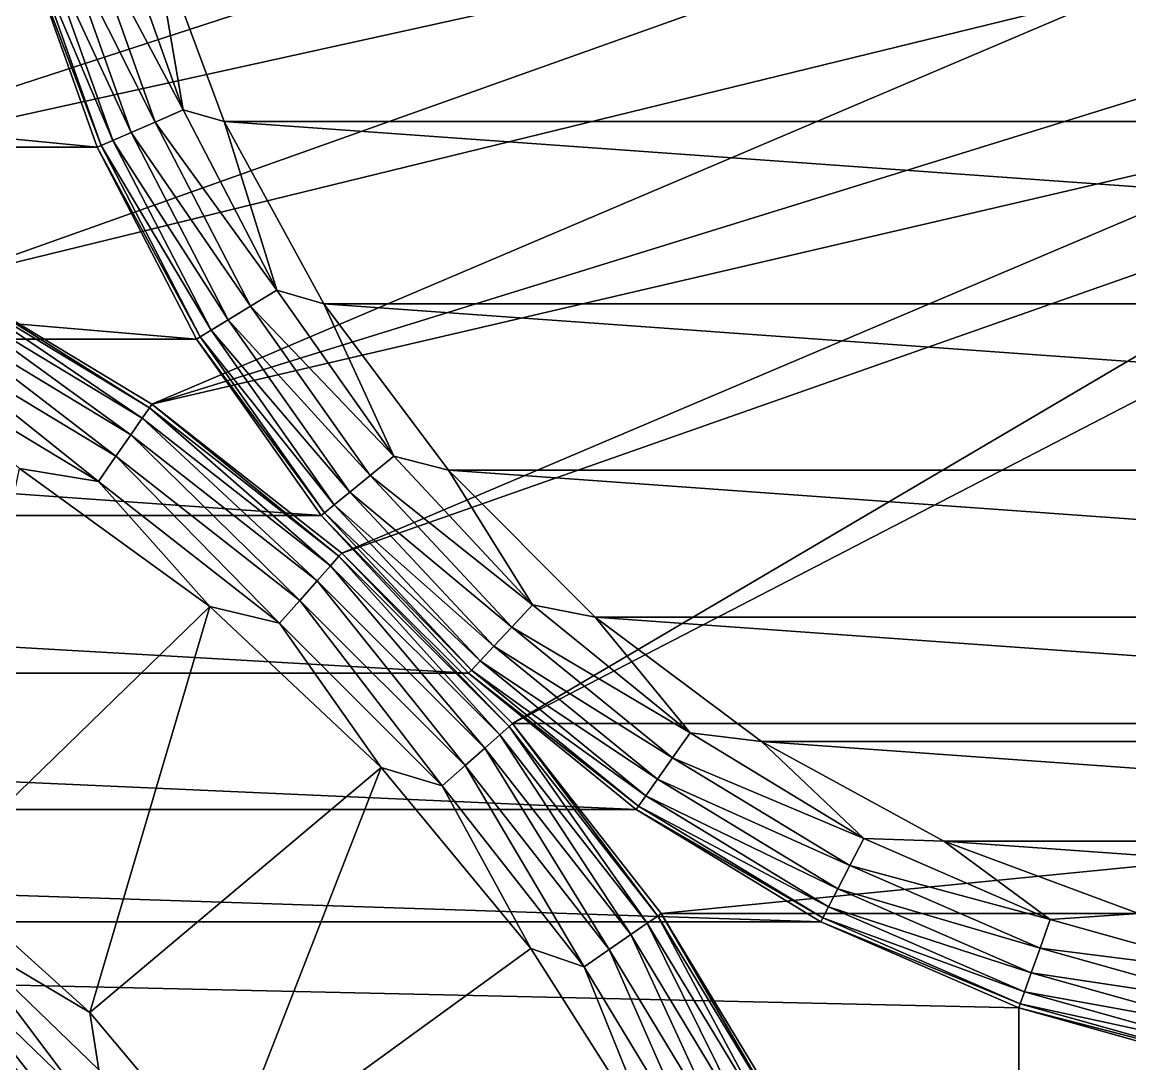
# Model space of a CAD drawing. Extents: x 464 to 15145, y 328 to 7622.
# Drawn here: x 8538 to 9346, y 4694 to 5453 of the extents above; entities that cross this region are included whole.
import ezdxf

# ---------------------------------------------------------------- set-up
doc = ezdxf.new("R2010")
doc.units = 0
doc.layers.get('0').update_dxf_attribs({"linetype": 'CONTINUOUS'})

msp = doc.modelspace()

# ---------------------------------------------------------------- linework, layer by layer
at = {"color": 7}
for points in [[(9225.26, 6011.56, -3744.11), (7804.57, 5432.66, -3744.11), (6383.87, 6011.56, -3744.11), (9225.26, 6011.56, -3744.11)], [(9195.14, 5918.85, -3744.11), (7804.57, 5432.66, -3744.11), (9225.26, 6011.56, -3744.11), (9195.14, 5918.85, -3744.11)], [(9195.14, 5918.85, -3744.11), (7980.24, 5422.03, -3744.11), (7804.57, 5432.66, -3744.11), (9195.14, 5918.85, -3744.11)], [(9184.95, 5821.91, -3744.11), (7980.24, 5422.03, -3744.11), (9195.14, 5918.85, -3744.11), (9184.95, 5821.91, -3744.11)], [(9195.14, 5724.96, -3744.11), (7980.24, 5422.03, -3744.11), (9184.95, 5821.91, -3744.11), (9195.14, 5724.96, -3744.11)], [(9195.14, 5724.96, -3744.11), (8153.35, 5390.31, -3744.11), (7980.24, 5422.03, -3744.11), (9195.14, 5724.96, -3744.11)], [(9225.26, 5632.25, -3744.11), (8153.35, 5390.31, -3744.11), (9195.14, 5724.96, -3744.11), (9225.26, 5632.25, -3744.11)], [(9225.26, 5632.25, -3744.11), (8321.37, 5337.95, -3744.11), (8153.35, 5390.31, -3744.11), (9225.26, 5632.25, -3744.11)], [(9274, 5547.83, -3744.11), (8321.37, 5337.95, -3744.11), (9225.26, 5632.25, -3744.11), (9274, 5547.83, -3744.11)], [(9274, 5547.83, -3744.11), (8481.86, 5265.72, -3744.11), (8321.37, 5337.95, -3744.11), (9274, 5547.83, -3744.11)], [(9339.23, 5475.39, -3744.11), (8481.86, 5265.72, -3744.11), (9274, 5547.83, -3744.11), (9339.23, 5475.39, -3744.11)], [(8655.39, 5389.35, -5213.68), (8605.76, 5528.98, -5213.68), (8584.32, 5522.97, -5204.45), (8655.39, 5389.35, -5213.68)], [(8655.39, 5389.35, -5213.68), (8632.41, 5522.76, -5216.83), (8605.76, 5528.98, -5213.68), (8655.39, 5389.35, -5213.68)], [(8565.91, 5517.81, -5189.78), (8551.78, 5513.86, -5170.66), (8617.42, 5372.86, -5189.78), (8565.91, 5517.81, -5189.78)], [(8584.32, 5522.97, -5204.45), (8565.91, 5517.81, -5189.78), (8634.96, 5380.48, -5204.45), (8584.32, 5522.97, -5204.45)], [(8634.96, 5380.48, -5204.45), (8565.91, 5517.81, -5189.78), (8617.42, 5372.86, -5189.78), (8634.96, 5380.48, -5204.45)], [(8655.39, 5389.35, -5213.68), (8584.32, 5522.97, -5204.45), (8634.96, 5380.48, -5204.45), (8655.39, 5389.35, -5213.68)], [(8655.39, 5389.35, -5213.68), (8685.36, 5380.81, -5216.83), (8632.41, 5522.76, -5216.83), (8655.39, 5389.35, -5213.68)], [(10670.05, 5522.76, -5216.83), (8632.41, 5522.76, -5216.83), (10617.11, 5380.81, -5216.83), (10670.05, 5522.76, -5216.83)], [(10617.11, 5380.81, -5216.83), (8632.41, 5522.76, -5216.83), (8685.36, 5380.81, -5216.83), (10617.11, 5380.81, -5216.83)], [(7016.52, 5362.09, -4431.99), (8592.62, 5362.09, -4431.99), (7069.27, 5510.52, -4431.99), (7016.52, 5362.09, -4431.99)], [(7069.27, 5510.52, -4431.99), (8592.62, 5362.09, -4431.99), (8539.87, 5510.52, -4431.99), (7069.27, 5510.52, -4431.99)], [(8539.87, 5510.52, -5124.49), (8595.5, 5363.34, -5148.39), (8542.9, 5511.37, -5148.39), (8539.87, 5510.52, -5124.49)], [(8592.62, 5362.09, -5124.49), (8595.5, 5363.34, -5148.39), (8539.87, 5510.52, -5124.49), (8592.62, 5362.09, -5124.49)], [(8592.62, 5362.09, -4431.99), (8592.62, 5362.09, -5124.49), (8539.87, 5510.52, -4431.99), (8592.62, 5362.09, -4431.99)], [(8539.87, 5510.52, -4431.99), (8592.62, 5362.09, -5124.49), (8539.87, 5510.52, -5124.49), (8539.87, 5510.52, -4431.99)], [(8551.78, 5513.86, -5170.66), (8542.9, 5511.37, -5148.39), (8603.96, 5367.02, -5170.66), (8551.78, 5513.86, -5170.66)], [(8603.96, 5367.02, -5170.66), (8542.9, 5511.37, -5148.39), (8595.5, 5363.34, -5148.39), (8603.96, 5367.02, -5170.66)], [(8617.42, 5372.86, -5189.78), (8551.78, 5513.86, -5170.66), (8603.96, 5367.02, -5170.66), (8617.42, 5372.86, -5189.78)], [(9339.23, 5475.39, -3744.11), (8632.47, 5174.67, -3744.11), (8481.86, 5265.72, -3744.11), (9339.23, 5475.39, -3744.11)], [(9418.09, 5418.1, -3744.11), (8632.47, 5174.67, -3744.11), (9339.23, 5475.39, -3744.11), (9418.09, 5418.1, -3744.11)], [(9339.23, 5475.39, -3744.11), (9339.23, 5475.39, -4528.94), (9418.09, 5418.1, -4528.94), (9339.23, 5475.39, -3744.11)], [(9339.23, 5475.39, -3744.11), (9418.09, 5418.1, -4528.94), (9418.09, 5418.1, -3744.11), (9339.23, 5475.39, -3744.11)], [(9339.23, 5475.39, -4528.94), (9963.24, 5475.39, -4528.94), (9418.09, 5418.1, -4528.94), (9339.23, 5475.39, -4528.94)], [(9507.14, 5378.45, -3744.11), (8632.47, 5174.67, -3744.11), (9418.09, 5418.1, -3744.11), (9507.14, 5378.45, -3744.11)], [(8723.56, 5257.78, -5213.68), (8655.39, 5389.35, -5213.68), (8634.96, 5380.48, -5204.45), (8723.56, 5257.78, -5213.68)], [(8723.56, 5257.78, -5213.68), (8685.36, 5380.81, -5216.83), (8655.39, 5389.35, -5213.68), (8723.56, 5257.78, -5213.68)], [(8634.96, 5380.48, -5204.45), (8617.42, 5372.86, -5189.78), (8704.54, 5246.21, -5204.45), (8634.96, 5380.48, -5204.45)], [(8723.56, 5257.78, -5213.68), (8634.96, 5380.48, -5204.45), (8704.54, 5246.21, -5204.45), (8723.56, 5257.78, -5213.68)], [(8723.56, 5257.78, -5213.68), (8757.96, 5247.84, -5216.83), (8685.36, 5380.81, -5216.83), (8723.56, 5257.78, -5213.68)], [(10617.11, 5380.81, -5216.83), (8685.36, 5380.81, -5216.83), (10544.5, 5247.84, -5216.83), (10617.11, 5380.81, -5216.83)], [(10544.5, 5247.84, -5216.83), (8685.36, 5380.81, -5216.83), (8757.96, 5247.84, -5216.83), (10544.5, 5247.84, -5216.83)], [(8617.42, 5372.86, -5189.78), (8603.96, 5367.02, -5170.66), (8688.2, 5236.27, -5189.78), (8617.42, 5372.86, -5189.78)], [(8704.54, 5246.21, -5204.45), (8617.42, 5372.86, -5189.78), (8688.2, 5236.27, -5189.78), (8704.54, 5246.21, -5204.45)], [(9507.14, 5378.45, -3744.11), (8771.01, 5066.13, -3744.11), (8632.47, 5174.67, -3744.11), (9507.14, 5378.45, -3744.11)], [(9602.49, 5358.18, -3744.11), (8771.01, 5066.13, -3744.11), (9507.14, 5378.45, -3744.11), (9602.49, 5358.18, -3744.11)], [(8592.62, 5362.09, -5124.49), (8667.78, 5223.86, -5148.39), (8595.5, 5363.34, -5148.39), (8592.62, 5362.09, -5124.49)], [(8603.96, 5367.02, -5170.66), (8595.5, 5363.34, -5148.39), (8675.66, 5228.65, -5170.66), (8603.96, 5367.02, -5170.66)], [(8675.66, 5228.65, -5170.66), (8595.5, 5363.34, -5148.39), (8667.78, 5223.86, -5148.39), (8675.66, 5228.65, -5170.66)], [(8688.2, 5236.27, -5189.78), (8603.96, 5367.02, -5170.66), (8675.66, 5228.65, -5170.66), (8688.2, 5236.27, -5189.78)], [(6944.04, 5222.22, -4431.99), (8665.09, 5222.22, -4431.99), (7016.52, 5362.09, -4431.99), (6944.04, 5222.22, -4431.99)], [(7016.52, 5362.09, -4431.99), (8665.09, 5222.22, -4431.99), (8592.62, 5362.09, -4431.99), (7016.52, 5362.09, -4431.99)], [(8665.09, 5222.22, -5124.49), (8667.78, 5223.86, -5148.39), (8592.62, 5362.09, -5124.49), (8665.09, 5222.22, -5124.49)], [(8665.09, 5222.22, -4431.99), (8665.09, 5222.22, -5124.49), (8592.62, 5362.09, -4431.99), (8665.09, 5222.22, -4431.99)], [(8592.62, 5362.09, -4431.99), (8665.09, 5222.22, -5124.49), (8592.62, 5362.09, -5124.49), (8592.62, 5362.09, -4431.99)], [(9602.49, 5358.18, -3744.11), (8895.46, 4941.69, -3744.11), (8771.01, 5066.13, -3744.11), (9602.49, 5358.18, -3744.11)], [(10407.01, 4941.69, -3744.11), (8895.46, 4941.69, -3744.11), (9699.97, 5358.18, -3744.11), (10407.01, 4941.69, -3744.11)], [(9699.97, 5358.18, -3744.11), (8895.46, 4941.69, -3744.11), (9602.49, 5358.18, -3744.11), (9699.97, 5358.18, -3744.11)], [(8625.44, 5164.49, -50.78), (8476.11, 5254.77, -50.78), (8480.4, 5262.93, -73.05), (8625.44, 5164.49, -50.78)], [(8481.86, 5265.72, -96.95), (8630.68, 5172.08, -73.05), (8480.4, 5262.93, -73.05), (8481.86, 5265.72, -96.95)], [(8630.68, 5172.08, -73.05), (8625.44, 5164.49, -50.78), (8480.4, 5262.93, -73.05), (8630.68, 5172.08, -73.05)], [(8632.47, 5174.67, -96.95), (8630.68, 5172.08, -73.05), (8481.86, 5265.72, -96.95), (8632.47, 5174.67, -96.95)], [(8632.47, 5174.67, -3744.11), (8632.47, 5174.67, -96.95), (8481.86, 5265.72, -3744.11), (8632.47, 5174.67, -3744.11)], [(8481.86, 5265.72, -3744.11), (8632.47, 5174.67, -96.95), (8481.86, 5265.72, -96.95), (8481.86, 5265.72, -3744.11)], [(8617.11, 5152.41, -31.66), (8469.29, 5241.77, -31.66), (8476.11, 5254.77, -50.78), (8617.11, 5152.41, -31.66)], [(8625.44, 5164.49, -50.78), (8617.11, 5152.41, -31.66), (8476.11, 5254.77, -50.78), (8625.44, 5164.49, -50.78)], [(8809.02, 5136.72, -5213.68), (8723.56, 5257.78, -5213.68), (8704.54, 5246.21, -5204.45), (8809.02, 5136.72, -5213.68)], [(8809.02, 5136.72, -5213.68), (8757.96, 5247.84, -5216.83), (8723.56, 5257.78, -5213.68), (8809.02, 5136.72, -5213.68)], [(8704.54, 5246.21, -5204.45), (8688.2, 5236.27, -5189.78), (8791.75, 5122.66, -5204.45), (8704.54, 5246.21, -5204.45)], [(8809.02, 5136.72, -5213.68), (8704.54, 5246.21, -5204.45), (8791.75, 5122.66, -5204.45), (8809.02, 5136.72, -5213.68)], [(8809.02, 5136.72, -5213.68), (8848.75, 5126.56, -5216.83), (8757.96, 5247.84, -5216.83), (8809.02, 5136.72, -5213.68)], [(10544.5, 5247.84, -5216.83), (8757.96, 5247.84, -5216.83), (10453.71, 5126.56, -5216.83), (10544.5, 5247.84, -5216.83)], [(10453.71, 5126.56, -5216.83), (8757.96, 5247.84, -5216.83), (8848.75, 5126.56, -5216.83), (10453.71, 5126.56, -5216.83)], [(8606.25, 5136.68, -16.99), (8460.41, 5224.84, -16.99), (8469.29, 5241.77, -31.66), (8606.25, 5136.68, -16.99)], [(8617.11, 5152.41, -31.66), (8606.25, 5136.68, -16.99), (8469.29, 5241.77, -31.66), (8617.11, 5152.41, -31.66)], [(8688.2, 5236.27, -5189.78), (8675.66, 5228.65, -5170.66), (8776.91, 5110.6, -5189.78), (8688.2, 5236.27, -5189.78)], [(8791.75, 5122.66, -5204.45), (8688.2, 5236.27, -5189.78), (8776.91, 5110.6, -5189.78), (8791.75, 5122.66, -5204.45)], [(8675.66, 5228.65, -5170.66), (8667.78, 5223.86, -5148.39), (8765.53, 5101.34, -5170.66), (8675.66, 5228.65, -5170.66)], [(8776.91, 5110.6, -5189.78), (8675.66, 5228.65, -5170.66), (8765.53, 5101.34, -5170.66), (8776.91, 5110.6, -5189.78)], [(6853.2, 5093.53, -4431.99), (8755.93, 5093.53, -4431.99), (6944.04, 5222.22, -4431.99), (6853.2, 5093.53, -4431.99)], [(6944.04, 5222.22, -4431.99), (8755.93, 5093.53, -4431.99), (8665.09, 5222.22, -4431.99), (6944.04, 5222.22, -4431.99)], [(8593.6, 5118.35, -7.76), (8450.06, 5205.12, -7.76), (8460.41, 5224.84, -16.99), (8593.6, 5118.35, -7.76)], [(8606.25, 5136.68, -16.99), (8593.6, 5118.35, -7.76), (8460.41, 5224.84, -16.99), (8606.25, 5136.68, -16.99)], [(8665.09, 5222.22, -5124.49), (8758.37, 5095.51, -5148.39), (8667.78, 5223.86, -5148.39), (8665.09, 5222.22, -5124.49)], [(8755.93, 5093.53, -5124.49), (8758.37, 5095.51, -5148.39), (8665.09, 5222.22, -5124.49), (8755.93, 5093.53, -5124.49)], [(8755.93, 5093.53, -4431.99), (8755.93, 5093.53, -5124.49), (8665.09, 5222.22, -4431.99), (8755.93, 5093.53, -4431.99)], [(8665.09, 5222.22, -4431.99), (8755.93, 5093.53, -5124.49), (8665.09, 5222.22, -5124.49), (8665.09, 5222.22, -4431.99)], [(8765.53, 5101.34, -5170.66), (8667.78, 5223.86, -5148.39), (8758.37, 5095.51, -5148.39), (8765.53, 5101.34, -5170.66)], [(8593.6, 5118.35, -7.76), (8536.01, 5127.82, -4.62), (8450.06, 5205.12, -7.76), (8593.6, 5118.35, -7.76)], [(8762.81, 5056.87, -50.78), (8625.44, 5164.49, -50.78), (8630.68, 5172.08, -73.05), (8762.81, 5056.87, -50.78)], [(8632.47, 5174.67, -96.95), (8768.92, 5063.78, -73.05), (8630.68, 5172.08, -73.05), (8632.47, 5174.67, -96.95)], [(8768.92, 5063.78, -73.05), (8762.81, 5056.87, -50.78), (8630.68, 5172.08, -73.05), (8768.92, 5063.78, -73.05)], [(8771.01, 5066.13, -96.95), (8768.92, 5063.78, -73.05), (8632.47, 5174.67, -96.95), (8771.01, 5066.13, -96.95)], [(8771.01, 5066.13, -3744.11), (8771.01, 5066.13, -96.95), (8632.47, 5174.67, -3744.11), (8771.01, 5066.13, -3744.11)], [(8632.47, 5174.67, -3744.11), (8771.01, 5066.13, -96.95), (8632.47, 5174.67, -96.95), (8632.47, 5174.67, -3744.11)], [(8753.08, 5045.89, -31.66), (8617.11, 5152.41, -31.66), (8625.44, 5164.49, -50.78), (8753.08, 5045.89, -31.66)], [(8762.81, 5056.87, -50.78), (8753.08, 5045.89, -31.66), (8625.44, 5164.49, -50.78), (8762.81, 5056.87, -50.78)], [(8740.4, 5031.58, -16.99), (8606.25, 5136.68, -16.99), (8617.11, 5152.41, -31.66), (8740.4, 5031.58, -16.99)], [(8753.08, 5045.89, -31.66), (8740.4, 5031.58, -16.99), (8617.11, 5152.41, -31.66), (8753.08, 5045.89, -31.66)], [(8725.63, 5014.91, -7.76), (8593.6, 5118.35, -7.76), (8606.25, 5136.68, -16.99), (8725.63, 5014.91, -7.76)], [(8740.4, 5031.58, -16.99), (8725.63, 5014.91, -7.76), (8606.25, 5136.68, -16.99), (8740.4, 5031.58, -16.99)], [(8910.16, 5028.42, -5213.68), (8809.02, 5136.72, -5213.68), (8791.75, 5122.66, -5204.45), (8910.16, 5028.42, -5213.68)], [(8910.16, 5028.42, -5213.68), (8848.75, 5126.56, -5216.83), (8809.02, 5136.72, -5213.68), (8910.16, 5028.42, -5213.68)], [(8474.46, 4832.66, -4.62), (8536.01, 5127.82, -4.62), (8674.7, 5027.06, -4.62), (8474.46, 4832.66, -4.62)], [(8674.7, 5027.06, -4.62), (8536.01, 5127.82, -4.62), (8593.6, 5118.35, -7.76), (8674.7, 5027.06, -4.62)], [(8791.75, 5122.66, -5204.45), (8776.91, 5110.6, -5189.78), (8894.96, 5012.14, -5204.45), (8791.75, 5122.66, -5204.45)], [(8910.16, 5028.42, -5213.68), (8791.75, 5122.66, -5204.45), (8894.96, 5012.14, -5204.45), (8910.16, 5028.42, -5213.68)], [(8910.16, 5028.42, -5213.68), (8955.88, 5019.43, -5216.83), (8848.75, 5126.56, -5216.83), (8910.16, 5028.42, -5213.68)], [(10453.71, 5126.56, -5216.83), (8848.75, 5126.56, -5216.83), (10346.58, 5019.43, -5216.83), (10453.71, 5126.56, -5216.83)], [(10346.58, 5019.43, -5216.83), (8848.75, 5126.56, -5216.83), (8955.88, 5019.43, -5216.83), (10346.58, 5019.43, -5216.83)], [(8725.63, 5014.91, -7.76), (8674.7, 5027.06, -4.62), (8593.6, 5118.35, -7.76), (8725.63, 5014.91, -7.76)], [(8776.91, 5110.6, -5189.78), (8765.53, 5101.34, -5170.66), (8881.91, 4998.17, -5189.78), (8776.91, 5110.6, -5189.78)], [(8894.96, 5012.14, -5204.45), (8776.91, 5110.6, -5189.78), (8881.91, 4998.17, -5189.78), (8894.96, 5012.14, -5204.45)], [(8765.53, 5101.34, -5170.66), (8758.37, 5095.51, -5148.39), (8871.9, 4987.44, -5170.66), (8765.53, 5101.34, -5170.66)], [(8881.91, 4998.17, -5189.78), (8765.53, 5101.34, -5170.66), (8871.9, 4987.44, -5170.66), (8881.91, 4998.17, -5189.78)], [(6745.68, 4978.4, -4431.99), (8863.45, 4978.4, -4431.99), (6853.2, 5093.53, -4431.99), (6745.68, 4978.4, -4431.99)], [(6853.2, 5093.53, -4431.99), (8863.45, 4978.4, -4431.99), (8755.93, 5093.53, -4431.99), (6853.2, 5093.53, -4431.99)], [(8755.93, 5093.53, -5124.49), (8865.6, 4980.7, -5148.39), (8758.37, 5095.51, -5148.39), (8755.93, 5093.53, -5124.49)], [(8863.45, 4978.4, -5124.49), (8865.6, 4980.7, -5148.39), (8755.93, 5093.53, -5124.49), (8863.45, 4978.4, -5124.49)], [(8863.45, 4978.4, -4431.99), (8863.45, 4978.4, -5124.49), (8755.93, 5093.53, -4431.99), (8863.45, 4978.4, -4431.99)], [(8755.93, 5093.53, -4431.99), (8863.45, 4978.4, -5124.49), (8755.93, 5093.53, -5124.49), (8755.93, 5093.53, -4431.99)], [(8871.9, 4987.44, -5170.66), (8758.37, 5095.51, -5148.39), (8865.6, 4980.7, -5148.39), (8871.9, 4987.44, -5170.66)], [(8771.01, 5066.13, -96.95), (8893.1, 4939.6, -73.05), (8768.92, 5063.78, -73.05), (8771.01, 5066.13, -96.95)], [(8895.46, 4941.69, -96.95), (8893.1, 4939.6, -73.05), (8771.01, 5066.13, -96.95), (8895.46, 4941.69, -96.95)], [(8895.46, 4941.69, -3744.11), (8895.46, 4941.69, -96.95), (8771.01, 5066.13, -3744.11), (8895.46, 4941.69, -3744.11)], [(8771.01, 5066.13, -3744.11), (8895.46, 4941.69, -96.95), (8771.01, 5066.13, -96.95), (8771.01, 5066.13, -3744.11)], [(8875.21, 4923.75, -31.66), (8753.08, 5045.89, -31.66), (8762.81, 5056.87, -50.78), (8875.21, 4923.75, -31.66)], [(8886.2, 4933.48, -50.78), (8762.81, 5056.87, -50.78), (8768.92, 5063.78, -73.05), (8886.2, 4933.48, -50.78)], [(8886.2, 4933.48, -50.78), (8875.21, 4923.75, -31.66), (8762.81, 5056.87, -50.78), (8886.2, 4933.48, -50.78)], [(8893.1, 4939.6, -73.05), (8886.2, 4933.48, -50.78), (8768.92, 5063.78, -73.05), (8893.1, 4939.6, -73.05)], [(8860.9, 4911.07, -16.99), (8740.4, 5031.58, -16.99), (8753.08, 5045.89, -31.66), (8860.9, 4911.07, -16.99)], [(8875.21, 4923.75, -31.66), (8860.9, 4911.07, -16.99), (8753.08, 5045.89, -31.66), (8875.21, 4923.75, -31.66)], [(8474.46, 4832.66, -4.62), (8674.7, 5027.06, -4.62), (8587.27, 4731.09, -4.62), (8474.46, 4832.66, -4.62)], [(8587.27, 4731.09, -4.62), (8674.7, 5027.06, -4.62), (8799.67, 4909.7, -4.62), (8587.27, 4731.09, -4.62)], [(8799.67, 4909.7, -4.62), (8674.7, 5027.06, -4.62), (8725.63, 5014.91, -7.76), (8799.67, 4909.7, -4.62)], [(8844.23, 4896.31, -7.76), (8725.63, 5014.91, -7.76), (8740.4, 5031.58, -16.99), (8844.23, 4896.31, -7.76)], [(8860.9, 4911.07, -16.99), (8844.23, 4896.31, -7.76), (8740.4, 5031.58, -16.99), (8860.9, 4911.07, -16.99)], [(9025.11, 4934.9, -5213.68), (8910.16, 5028.42, -5213.68), (8894.96, 5012.14, -5204.45), (9025.11, 4934.9, -5213.68)], [(9025.11, 4934.9, -5213.68), (8955.88, 5019.43, -5216.83), (8910.16, 5028.42, -5213.68), (9025.11, 4934.9, -5213.68)], [(9025.11, 4934.9, -5213.68), (9077.16, 4928.64, -5216.83), (8955.88, 5019.43, -5216.83), (9025.11, 4934.9, -5213.68)], [(10346.58, 5019.43, -5216.83), (8955.88, 5019.43, -5216.83), (10225.3, 4928.64, -5216.83), (10346.58, 5019.43, -5216.83)], [(10225.3, 4928.64, -5216.83), (8955.88, 5019.43, -5216.83), (9077.16, 4928.64, -5216.83), (10225.3, 4928.64, -5216.83)], [(8844.23, 4896.31, -7.76), (8799.67, 4909.7, -4.62), (8725.63, 5014.91, -7.76), (8844.23, 4896.31, -7.76)], [(8894.96, 5012.14, -5204.45), (8881.91, 4998.17, -5189.78), (9012.27, 4916.71, -5204.45), (8894.96, 5012.14, -5204.45)], [(9025.11, 4934.9, -5213.68), (8894.96, 5012.14, -5204.45), (9012.27, 4916.71, -5204.45), (9025.11, 4934.9, -5213.68)], [(8881.91, 4998.17, -5189.78), (8871.9, 4987.44, -5170.66), (9001.24, 4901.08, -5189.78), (8881.91, 4998.17, -5189.78)], [(9012.27, 4916.71, -5204.45), (8881.91, 4998.17, -5189.78), (9001.24, 4901.08, -5189.78), (9012.27, 4916.71, -5204.45)], [(8871.9, 4987.44, -5170.66), (8865.6, 4980.7, -5148.39), (8992.78, 4889.1, -5170.66), (8871.9, 4987.44, -5170.66)], [(9001.24, 4901.08, -5189.78), (8871.9, 4987.44, -5170.66), (8992.78, 4889.1, -5170.66), (9001.24, 4901.08, -5189.78)], [(6623.49, 4878.99, -4431.99), (8985.65, 4878.99, -4431.99), (6745.68, 4978.4, -4431.99), (6623.49, 4878.99, -4431.99)], [(6745.68, 4978.4, -4431.99), (8985.65, 4878.99, -4431.99), (8863.45, 4978.4, -4431.99), (6745.68, 4978.4, -4431.99)], [(8863.45, 4978.4, -5124.49), (8987.46, 4881.56, -5148.39), (8865.6, 4980.7, -5148.39), (8863.45, 4978.4, -5124.49)], [(8985.65, 4878.99, -5124.49), (8987.46, 4881.56, -5148.39), (8863.45, 4978.4, -5124.49), (8985.65, 4878.99, -5124.49)], [(8985.65, 4878.99, -4431.99), (8985.65, 4878.99, -5124.49), (8863.45, 4978.4, -4431.99), (8985.65, 4878.99, -4431.99)], [(8863.45, 4978.4, -4431.99), (8985.65, 4878.99, -5124.49), (8863.45, 4978.4, -5124.49), (8863.45, 4978.4, -4431.99)], [(8992.78, 4889.1, -5170.66), (8865.6, 4980.7, -5148.39), (8987.46, 4881.56, -5148.39), (8992.78, 4889.1, -5170.66)], [(8993.81, 4796.12, -50.78), (8886.2, 4933.48, -50.78), (8893.1, 4939.6, -73.05), (8993.81, 4796.12, -50.78)], [(8895.46, 4941.69, -96.95), (9001.4, 4801.36, -73.05), (8893.1, 4939.6, -73.05), (8895.46, 4941.69, -96.95)], [(9001.4, 4801.36, -73.05), (8993.81, 4796.12, -50.78), (8893.1, 4939.6, -73.05), (9001.4, 4801.36, -73.05)], [(9003.99, 4803.15, -96.95), (9001.4, 4801.36, -73.05), (8895.46, 4941.69, -96.95), (9003.99, 4803.15, -96.95)], [(9003.99, 4803.15, -3744.11), (9003.99, 4803.15, -96.95), (8895.46, 4941.69, -3744.11), (9003.99, 4803.15, -3744.11)], [(8895.46, 4941.69, -3744.11), (9003.99, 4803.15, -96.95), (8895.46, 4941.69, -96.95), (8895.46, 4941.69, -3744.11)], [(10407.01, 4941.69, -3744.11), (9003.99, 4803.15, -3744.11), (8895.46, 4941.69, -3744.11), (10407.01, 4941.69, -3744.11)], [(10298.47, 4803.15, -3744.11), (9003.99, 4803.15, -3744.11), (10407.01, 4941.69, -3744.11), (10298.47, 4803.15, -3744.11)], [(8981.74, 4787.79, -31.66), (8875.21, 4923.75, -31.66), (8886.2, 4933.48, -50.78), (8981.74, 4787.79, -31.66)], [(8993.81, 4796.12, -50.78), (8981.74, 4787.79, -31.66), (8886.2, 4933.48, -50.78), (8993.81, 4796.12, -50.78)], [(9151.72, 4857.91, -5213.68), (9025.11, 4934.9, -5213.68), (9012.27, 4916.71, -5204.45), (9151.72, 4857.91, -5213.68)], [(9151.72, 4857.91, -5213.68), (9077.16, 4928.64, -5216.83), (9025.11, 4934.9, -5213.68), (9151.72, 4857.91, -5213.68)], [(9151.72, 4857.91, -5213.68), (9210.13, 4856.03, -5216.83), (9077.16, 4928.64, -5216.83), (9151.72, 4857.91, -5213.68)], [(10225.3, 4928.64, -5216.83), (9077.16, 4928.64, -5216.83), (10092.33, 4856.03, -5216.83), (10225.3, 4928.64, -5216.83)], [(10092.33, 4856.03, -5216.83), (9077.16, 4928.64, -5216.83), (9210.13, 4856.03, -5216.83), (10092.33, 4856.03, -5216.83)], [(8966, 4776.92, -16.99), (8860.9, 4911.07, -16.99), (8875.21, 4923.75, -31.66), (8966, 4776.92, -16.99)], [(8981.74, 4787.79, -31.66), (8966, 4776.92, -16.99), (8875.21, 4923.75, -31.66), (8981.74, 4787.79, -31.66)], [(8947.67, 4764.27, -7.76), (8844.23, 4896.31, -7.76), (8860.9, 4911.07, -16.99), (8947.67, 4764.27, -7.76)], [(8966, 4776.92, -16.99), (8947.67, 4764.27, -7.76), (8860.9, 4911.07, -16.99), (8966, 4776.92, -16.99)], [(9012.27, 4916.71, -5204.45), (9001.24, 4901.08, -5189.78), (9141.48, 4838.13, -5204.45), (9012.27, 4916.71, -5204.45)], [(9151.72, 4857.91, -5213.68), (9012.27, 4916.71, -5204.45), (9141.48, 4838.13, -5204.45), (9151.72, 4857.91, -5213.68)], [(8587.27, 4731.09, -4.62), (8799.67, 4909.7, -4.62), (8684.84, 4614.8, -4.62), (8587.27, 4731.09, -4.62)], [(8684.84, 4614.8, -4.62), (8799.67, 4909.7, -4.62), (8908.94, 4777.62, -4.62), (8684.84, 4614.8, -4.62)], [(8908.94, 4777.62, -4.62), (8799.67, 4909.7, -4.62), (8844.23, 4896.31, -7.76), (8908.94, 4777.62, -4.62)], [(8947.67, 4764.27, -7.76), (8908.94, 4777.62, -4.62), (8844.23, 4896.31, -7.76), (8947.67, 4764.27, -7.76)], [(9001.24, 4901.08, -5189.78), (8992.78, 4889.1, -5170.66), (9132.68, 4821.15, -5189.78), (9001.24, 4901.08, -5189.78)], [(9141.48, 4838.13, -5204.45), (9001.24, 4901.08, -5189.78), (9132.68, 4821.15, -5189.78), (9141.48, 4838.13, -5204.45)], [(8992.78, 4889.1, -5170.66), (8987.46, 4881.56, -5148.39), (9125.93, 4808.13, -5170.66), (8992.78, 4889.1, -5170.66)], [(9132.68, 4821.15, -5189.78), (8992.78, 4889.1, -5170.66), (9125.93, 4808.13, -5170.66), (9132.68, 4821.15, -5189.78)], [(6488.89, 4797.14, -4431.99), (9120.24, 4797.14, -4431.99), (6623.49, 4878.99, -4431.99), (6488.89, 4797.14, -4431.99)], [(6623.49, 4878.99, -4431.99), (9120.24, 4797.14, -4431.99), (8985.65, 4878.99, -4431.99), (6623.49, 4878.99, -4431.99)], [(8985.65, 4878.99, -5124.49), (9121.69, 4799.94, -5148.39), (8987.46, 4881.56, -5148.39), (8985.65, 4878.99, -5124.49)], [(9120.24, 4797.14, -5124.49), (9121.69, 4799.94, -5148.39), (8985.65, 4878.99, -5124.49), (9120.24, 4797.14, -5124.49)], [(9120.24, 4797.14, -4431.99), (9120.24, 4797.14, -5124.49), (8985.65, 4878.99, -4431.99), (9120.24, 4797.14, -4431.99)], [(8985.65, 4878.99, -4431.99), (9120.24, 4797.14, -5124.49), (8985.65, 4878.99, -5124.49), (8985.65, 4878.99, -4431.99)], [(9125.93, 4808.13, -5170.66), (8987.46, 4881.56, -5148.39), (9121.69, 4799.94, -5148.39), (9125.93, 4808.13, -5170.66)], [(9287.64, 4798.87, -5213.68), (9151.72, 4857.91, -5213.68), (9141.48, 4838.13, -5204.45), (9287.64, 4798.87, -5213.68)], [(9287.64, 4798.87, -5213.68), (9210.13, 4856.03, -5216.83), (9151.72, 4857.91, -5213.68), (9287.64, 4798.87, -5213.68)], [(9287.64, 4798.87, -5213.68), (9352.08, 4803.09, -5216.83), (9210.13, 4856.03, -5216.83), (9287.64, 4798.87, -5213.68)], [(10092.33, 4856.03, -5216.83), (9210.13, 4856.03, -5216.83), (9950.38, 4803.09, -5216.83), (10092.33, 4856.03, -5216.83)], [(9950.38, 4803.09, -5216.83), (9210.13, 4856.03, -5216.83), (9352.08, 4803.09, -5216.83), (9950.38, 4803.09, -5216.83)], [(8474.46, 4832.66, -4.62), (8587.27, 4731.09, -4.62), (8491.63, 4787.91, -7.76), (8474.46, 4832.66, -4.62)], [(9141.48, 4838.13, -5204.45), (9132.68, 4821.15, -5189.78), (9280.19, 4777.88, -5204.45), (9141.48, 4838.13, -5204.45)], [(9287.64, 4798.87, -5213.68), (9141.48, 4838.13, -5204.45), (9280.19, 4777.88, -5204.45), (9287.64, 4798.87, -5213.68)], [(9132.68, 4821.15, -5189.78), (9125.93, 4808.13, -5170.66), (9273.78, 4759.87, -5189.78), (9132.68, 4821.15, -5189.78)], [(9280.19, 4777.88, -5204.45), (9132.68, 4821.15, -5189.78), (9273.78, 4759.87, -5189.78), (9280.19, 4777.88, -5204.45)], [(9125.93, 4808.13, -5170.66), (9121.69, 4799.94, -5148.39), (9268.87, 4746.04, -5170.66), (9125.93, 4808.13, -5170.66)], [(9273.78, 4759.87, -5189.78), (9125.93, 4808.13, -5170.66), (9268.87, 4746.04, -5170.66), (9273.78, 4759.87, -5189.78)], [(9084.09, 4646.79, -50.78), (8993.81, 4796.12, -50.78), (9001.4, 4801.36, -73.05), (9084.09, 4646.79, -50.78)], [(9003.99, 4803.15, -96.95), (9092.26, 4651.08, -73.05), (9001.4, 4801.36, -73.05), (9003.99, 4803.15, -96.95)], [(9092.26, 4651.08, -73.05), (9084.09, 4646.79, -50.78), (9001.4, 4801.36, -73.05), (9092.26, 4651.08, -73.05)], [(9095.04, 4652.54, -96.95), (9092.26, 4651.08, -73.05), (9003.99, 4803.15, -96.95), (9095.04, 4652.54, -96.95)], [(9095.04, 4652.54, -3744.11), (9095.04, 4652.54, -96.95), (9003.99, 4803.15, -3744.11), (9095.04, 4652.54, -3744.11)], [(9003.99, 4803.15, -3744.11), (9095.04, 4652.54, -96.95), (9003.99, 4803.15, -96.95), (9003.99, 4803.15, -3744.11)], [(10298.47, 4803.15, -3744.11), (9095.04, 4652.54, -3744.11), (9003.99, 4803.15, -3744.11), (10298.47, 4803.15, -3744.11)], [(10207.42, 4652.54, -3744.11), (9095.04, 4652.54, -3744.11), (10298.47, 4803.15, -3744.11), (10207.42, 4652.54, -3744.11)], [(9120.24, 4797.14, -5124.49), (9265.78, 4737.35, -5148.39), (9121.69, 4799.94, -5148.39), (9120.24, 4797.14, -5124.49)], [(9268.87, 4746.04, -5170.66), (9121.69, 4799.94, -5148.39), (9265.78, 4737.35, -5148.39), (9268.87, 4746.04, -5170.66)], [(9430.33, 4758.89, -5213.68), (9287.64, 4798.87, -5213.68), (9280.19, 4777.88, -5204.45), (9430.33, 4758.89, -5213.68)], [(9430.33, 4758.89, -5213.68), (9352.08, 4803.09, -5216.83), (9287.64, 4798.87, -5213.68), (9430.33, 4758.89, -5213.68)], [(6344.41, 4734.38, -4431.99), (9264.73, 3216.1, -4431.99), (6488.89, 4797.14, -4431.99), (6344.41, 4734.38, -4431.99)], [(6488.89, 4797.14, -4431.99), (9264.73, 3216.1, -4431.99), (9264.73, 4734.38, -4431.99), (6488.89, 4797.14, -4431.99)], [(6488.89, 4797.14, -4431.99), (9264.73, 4734.38, -4431.99), (9120.24, 4797.14, -4431.99), (6488.89, 4797.14, -4431.99)], [(9071.1, 4639.97, -31.66), (8981.74, 4787.79, -31.66), (8993.81, 4796.12, -50.78), (9071.1, 4639.97, -31.66)], [(9084.09, 4646.79, -50.78), (9071.1, 4639.97, -31.66), (8993.81, 4796.12, -50.78), (9084.09, 4646.79, -50.78)], [(9264.73, 4734.38, -5124.49), (9265.78, 4737.35, -5148.39), (9120.24, 4797.14, -5124.49), (9264.73, 4734.38, -5124.49)], [(9264.73, 4734.38, -4431.99), (9264.73, 4734.38, -5124.49), (9120.24, 4797.14, -4431.99), (9264.73, 4734.38, -4431.99)], [(9120.24, 4797.14, -4431.99), (9264.73, 4734.38, -5124.49), (9120.24, 4797.14, -5124.49), (9120.24, 4797.14, -4431.99)], [(8477.26, 4770.9, -16.99), (8491.63, 4787.91, -7.76), (8577.3, 4674.14, -16.99), (8477.26, 4770.9, -16.99)], [(8491.63, 4787.91, -7.76), (8587.27, 4731.09, -4.62), (8593.82, 4689.08, -7.76), (8491.63, 4787.91, -7.76)], [(8491.63, 4787.91, -7.76), (8593.82, 4689.08, -7.76), (8577.3, 4674.14, -16.99), (8491.63, 4787.91, -7.76)], [(9054.16, 4631.08, -16.99), (8966, 4776.92, -16.99), (8981.74, 4787.79, -31.66), (9054.16, 4631.08, -16.99)], [(9071.1, 4639.97, -31.66), (9054.16, 4631.08, -16.99), (8981.74, 4787.79, -31.66), (9071.1, 4639.97, -31.66)], [(8684.84, 4614.8, -4.62), (8908.94, 4777.62, -4.62), (9000.8, 4632.88, -4.62), (8684.84, 4614.8, -4.62)], [(9000.8, 4632.88, -4.62), (8908.94, 4777.62, -4.62), (8947.67, 4764.27, -7.76), (9000.8, 4632.88, -4.62)], [(9034.45, 4620.73, -7.76), (8947.67, 4764.27, -7.76), (8966, 4776.92, -16.99), (9034.45, 4620.73, -7.76)], [(9054.16, 4631.08, -16.99), (9034.45, 4620.73, -7.76), (8966, 4776.92, -16.99), (9054.16, 4631.08, -16.99)], [(9280.19, 4777.88, -5204.45), (9273.78, 4759.87, -5189.78), (9425.8, 4737.08, -5204.45), (9280.19, 4777.88, -5204.45)], [(9430.33, 4758.89, -5213.68), (9280.19, 4777.88, -5204.45), (9425.8, 4737.08, -5204.45), (9430.33, 4758.89, -5213.68)], [(8464.91, 4756.3, -31.66), (8477.26, 4770.9, -16.99), (8563.12, 4661.32, -31.66), (8464.91, 4756.3, -31.66)], [(8477.26, 4770.9, -16.99), (8577.3, 4674.14, -16.99), (8563.12, 4661.32, -31.66), (8477.26, 4770.9, -16.99)], [(9034.45, 4620.73, -7.76), (9000.8, 4632.88, -4.62), (8947.67, 4764.27, -7.76), (9034.45, 4620.73, -7.76)], [(9273.78, 4759.87, -5189.78), (9268.87, 4746.04, -5170.66), (9421.91, 4718.36, -5189.78), (9273.78, 4759.87, -5189.78)], [(9425.8, 4737.08, -5204.45), (9273.78, 4759.87, -5189.78), (9421.91, 4718.36, -5189.78), (9425.8, 4737.08, -5204.45)], [(8455.44, 4745.09, -50.78), (8464.91, 4756.3, -31.66), (8552.24, 4651.47, -50.78), (8455.44, 4745.09, -50.78)], [(8464.91, 4756.3, -31.66), (8563.12, 4661.32, -31.66), (8552.24, 4651.47, -50.78), (8464.91, 4756.3, -31.66)], [(8449.48, 4738.05, -73.05), (8455.44, 4745.09, -50.78), (8545.4, 4645.29, -73.05), (8449.48, 4738.05, -73.05)], [(8455.44, 4745.09, -50.78), (8552.24, 4651.47, -50.78), (8545.4, 4645.29, -73.05), (8455.44, 4745.09, -50.78)], [(9268.87, 4746.04, -5170.66), (9265.78, 4737.35, -5148.39), (9418.93, 4704, -5170.66), (9268.87, 4746.04, -5170.66)], [(9421.91, 4718.36, -5189.78), (9268.87, 4746.04, -5170.66), (9418.93, 4704, -5170.66), (9421.91, 4718.36, -5189.78)], [(6344.41, 3216.1, -4431.99), (9120.24, 3153.35, -4431.99), (6344.41, 4734.38, -4431.99), (6344.41, 3216.1, -4431.99)], [(9120.24, 3153.35, -4431.99), (9264.73, 3216.1, -4431.99), (6344.41, 4734.38, -4431.99), (9120.24, 3153.35, -4431.99)], [(8545.4, 4645.29, -73.05), (8495.69, 4692.09, -96.95), (8449.48, 4738.05, -73.05), (8545.4, 4645.29, -73.05)], [(9264.73, 4734.38, -5124.49), (9417.05, 4694.96, -5148.39), (9265.78, 4737.35, -5148.39), (9264.73, 4734.38, -5124.49)], [(9416.41, 4691.88, -5124.49), (9417.05, 4694.96, -5148.39), (9264.73, 4734.38, -5124.49), (9416.41, 4691.88, -5124.49)], [(9416.41, 4691.88, -4431.99), (9416.41, 4691.88, -5124.49), (9264.73, 4734.38, -4431.99), (9416.41, 4691.88, -4431.99)], [(9264.73, 4734.38, -4431.99), (9416.41, 4691.88, -5124.49), (9264.73, 4734.38, -5124.49), (9264.73, 4734.38, -4431.99)], [(9264.73, 4734.38, -4431.99), (9264.73, 3216.1, -4431.99), (9416.41, 4691.88, -4431.99), (9264.73, 4734.38, -4431.99)], [(9418.93, 4704, -5170.66), (9265.78, 4737.35, -5148.39), (9417.05, 4694.96, -5148.39), (9418.93, 4704, -5170.66)], [(8587.27, 4731.09, -4.62), (8684.84, 4614.8, -4.62), (8593.82, 4689.08, -7.76), (8587.27, 4731.09, -4.62)]]:
    msp.add_3dface(points, dxfattribs=at)

doc.saveas('drawing.dxf')
